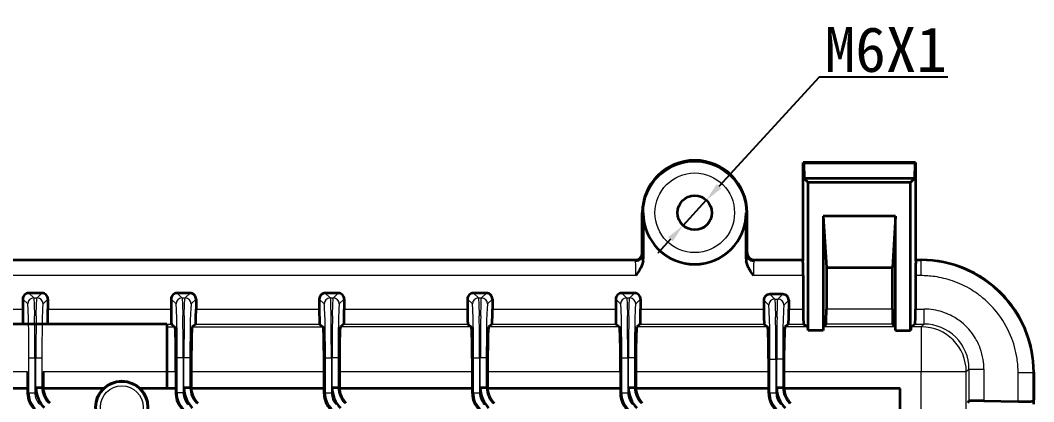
# Model space of a CAD drawing. Header units: millimetres. Extents: x -2350 to -557, y -483 to 312.
# Drawn here: x -2083.8 to -1948.4, y 18.4 to 69.3 of the extents above; entities that cross this region are included whole.
import ezdxf

# ---------------------------------------------------------------- set-up
doc = ezdxf.new("R2010")
doc.units = ezdxf.units.MM
doc.header["$LTSCALE"] = 0.5
doc.header["$PDSIZE"] = -1
doc.layers.get('0').update_dxf_attribs({"lineweight": 0})
doc.styles.get("Standard").update_dxf_attribs({"font": ''})
doc.styles.get('Standard').set_extended_font_data('FangSong_GB2312')
doc.dimstyles.new('副本ISO-25', dxfattribs={"dimtxt": 6, "dimasz": 2.5, "dimexe": 1.25, "dimexo": 0.625, "dimtad": 1, "dimtoh": 1, "dimdec": 1, "dimzin": 0, "dimdsep": 46, "dimtxsty": 'Standard', "dimcen": 0, "dimdle": 5, "dimclrd": 1, "dimclre": 1, "dimadec": 0, "dimazin": 0, "dimtfac": 1, "dimtdec": 1, "dimtmove": 0, "dimatfit": 3, "dimfxl": 0, "dimlwd": 25, "dimlwe": 25, "dimarcsym": 0})

# ---------------------------------------------------------------- blocks, each defined once
blk = doc.blocks.new('*D249')
at = {"color": 1, "lineweight": 25}
for p, q in [((-1977.09, 61.74), (-1990.47, 47.17)), ((-1959.87, 61.74), (-1977.09, 61.74)), ((-1995.26, 41.95), (-1992.16, 45.33)), ((-1996.95, 40.11), (-1998.64, 38.27))]:
    blk.add_line(p, q, dxfattribs=at)
at = {"color": 1}
for points in [[(-1990.78, 47.45), (-1990.16, 46.89), (-1992.16, 45.33)], [(-1996.64, 39.83), (-1997.25, 40.39), (-1995.26, 41.95)]]:
    blk.add_solid(points, dxfattribs=at)
at = {"layer": 'Defpoints', "color": 0}
for p in [(-1992.16, 45.33), (-1995.26, 41.95)]:
    blk.add_point(p, dxfattribs=at)
at = {"color": 0, "insert": (-1968.17, 65.4), "char_height": 6, "attachment_point": 5}
blk.add_mtext('M6X1', dxfattribs=at)

msp = doc.modelspace()

# ---------------------------------------------------------------- linework, layer by layer
at = {"color": 7, "lineweight": 35, "ltscale": 0.375}
msp.add_line((-1964.208, 50.341), (-1979.208, 50.341), dxfattribs=at)
at = {"color": 7, "lineweight": 35, "ltscale": 0.002853}
for p, q in [((-1979.208, 50.341), (-1979.127, 50.26)), ((-1964.289, 50.26), (-1964.208, 50.341))]:
    msp.add_line(p, q, dxfattribs=at)
at = {"color": 7, "lineweight": 35, "ltscale": 0.328055}
for p, q in [((-1979.208, 37.219), (-1979.208, 50.341)), ((-1964.208, 50.341), (-1964.208, 37.219))]:
    msp.add_line(p, q, dxfattribs=at)
at = {"color": 7, "lineweight": 35, "ltscale": 0.370966}
msp.add_line((-1964.289, 50.26), (-1979.127, 50.26), dxfattribs=at)
at = {"color": 7, "lineweight": 35, "ltscale": 0.051362}
for p, q in [((-1979.127, 50.26), (-1979.074, 48.207)), ((-1964.289, 50.26), (-1964.342, 48.207))]:
    msp.add_line(p, q, dxfattribs=at)
at = {"color": 7, "lineweight": 35, "ltscale": 0.368277}
msp.add_line((-1964.342, 48.207), (-1979.074, 48.207), dxfattribs=at)
at = {"color": 7, "lineweight": 35, "ltscale": 0.018392}
for p, q in [((-1979.074, 48.207), (-1978.553, 47.686)), ((-1964.342, 48.207), (-1964.863, 47.686))]:
    msp.add_line(p, q, dxfattribs=at)
at = {"color": 7, "lineweight": 35, "ltscale": 0.342267}
msp.add_line((-1964.863, 47.686), (-1978.553, 47.686), dxfattribs=at)
at = {"color": 7, "lineweight": 35, "ltscale": 0.494096}
for p, q in [((-1978.553, 27.923), (-1978.553, 47.686)), ((-1964.863, 27.923), (-1964.863, 47.686))]:
    msp.add_line(p, q, dxfattribs=at)
at = {"color": 7, "lineweight": 13, "ltscale": 0.003055}
for p, q in [((-2000.708, 43.641), (-2000.586, 43.641)), ((-1986.708, 43.641), (-1986.83, 43.641))]:
    msp.add_line(p, q, dxfattribs=at)
at = {"color": 7, "lineweight": 35, "ltscale": 0.132504}
for p, q in [((-2000.708, 38.341), (-2000.708, 43.641)), ((-1986.708, 38.341), (-1986.708, 43.641))]:
    msp.add_line(p, q, dxfattribs=at)
at = {"color": 7, "lineweight": 35, "ltscale": 0.154181}
for p, q in [((-2000.586, 43.641), (-2000.586, 37.474)), ((-1986.83, 37.474), (-1986.83, 43.641))]:
    msp.add_line(p, q, dxfattribs=at)
at = {"color": 7, "lineweight": 35, "ltscale": 0.242267}
msp.add_line((-1966.863, 43.186), (-1976.553, 43.186), dxfattribs=at)
at = {"color": 7, "lineweight": 35, "ltscale": 0.171481}
for p, q in [((-1976.553, 43.186), (-1976.117, 36.341)), ((-1966.863, 43.186), (-1967.299, 36.341))]:
    msp.add_line(p, q, dxfattribs=at)
at = {"color": 7, "lineweight": 35, "ltscale": 0.381596}
for p, q in [((-1976.553, 43.186), (-1976.553, 27.923)), ((-1966.863, 27.923), (-1966.863, 43.186))]:
    msp.add_line(p, q, dxfattribs=at)
at = {"color": 7, "lineweight": 13, "ltscale": 0.003107}
for p, q in [((-2000.708, 38.341), (-2000.62, 38.253)), ((-1986.796, 38.253), (-1986.708, 38.341)), ((-2001.62, 37.253), (-2001.708, 37.341)), ((-1985.708, 37.341), (-1985.796, 37.253)), ((-1963.494, 37.253), (-1963.406, 37.341))]:
    msp.add_line(p, q, dxfattribs=at)
at = {"color": 7, "lineweight": 13}
for p, q in [((-2001.62, 37.253), (-2125.796, 37.253)), ((-2001.569, 35.253), (-2125.847, 35.253)), ((-1963.426, 0.754), (-1963.426, 22.423)), ((-1957.426, -5.387), (-1957.426, 22.423))]:
    msp.add_line(p, q, dxfattribs=at)
at = {"color": 7, "lineweight": 35}
for p, q in [((-2125.708, 37.341), (-2001.708, 37.341)), ((-2114.258, 28.796), (-2064.258, 28.796))]:
    msp.add_line(p, q, dxfattribs=at)
at = {"color": 7, "lineweight": 13, "ltscale": 0.163414}
msp.add_line((-1979.259, 37.253), (-1985.796, 37.253), dxfattribs=at)
at = {"color": 7, "lineweight": 35, "ltscale": 0.162503}
msp.add_line((-1985.708, 37.341), (-1979.208, 37.341), dxfattribs=at)
at = {"color": 7, "lineweight": 35, "ltscale": 0.001546}
msp.add_line((-1979.259, 37.253), (-1979.208, 37.219), dxfattribs=at)
at = {"color": 7, "lineweight": 35, "ltscale": 0.020058}
msp.add_line((-1964.208, 37.341), (-1963.406, 37.341), dxfattribs=at)
at = {"color": 7, "lineweight": 35, "ltscale": 0.000859673}
msp.add_line((-1964.178, 37.236), (-1964.208, 37.219), dxfattribs=at)
at = {"color": 7, "lineweight": 35, "ltscale": 0.00086951}
msp.add_line((-1964.148, 37.253), (-1964.178, 37.236), dxfattribs=at)
at = {"color": 7, "lineweight": 13, "ltscale": 0.016359}
msp.add_line((-1963.494, 37.253), (-1964.148, 37.253), dxfattribs=at)
at = {"color": 7, "lineweight": 13, "ltscale": 0.049992}
for p, q in [((-1963.494, 37.253), (-1963.494, 35.253)), ((-1963.064, 28.785), (-1963.064, 30.784)), ((-1957.064, 22.785), (-1955.065, 22.785))]:
    msp.add_line(p, q, dxfattribs=at)
at = {"color": 7, "lineweight": 13, "ltscale": 0.165987}
msp.add_line((-1979.208, 35.253), (-1985.847, 35.253), dxfattribs=at)
at = {"color": 7, "lineweight": 35, "ltscale": 0.11173}
for p, q in [((-1979.208, 35.253), (-1979.208, 30.784)), ((-1964.208, 35.253), (-1964.208, 30.784))]:
    msp.add_line(p, q, dxfattribs=at)
at = {"color": 7, "lineweight": 35, "ltscale": 0.22045}
msp.add_line((-1976.117, 36.341), (-1967.299, 36.341), dxfattribs=at)
at = {"color": 7, "lineweight": 35, "ltscale": 0.13892}
for p, q in [((-1976.117, 36.341), (-1976.117, 30.784)), ((-1967.299, 30.784), (-1967.299, 36.341))]:
    msp.add_line(p, q, dxfattribs=at)
at = {"color": 7, "lineweight": 13, "ltscale": 0.01786}
msp.add_line((-1963.494, 35.253), (-1964.208, 35.253), dxfattribs=at)
at = {"color": 7, "lineweight": 35, "ltscale": 0.044037}
msp.add_line((-2080.921, 32.93), (-2082.682, 32.93), dxfattribs=at)
at = {"color": 7, "lineweight": 13, "ltscale": 0.023091}
msp.add_line((-2082.682, 32.93), (-2082.029, 32.277), dxfattribs=at)
at = {"color": 7, "lineweight": 13, "ltscale": 0.02309}
for p, q in [((-2081.574, 32.277), (-2080.921, 32.93)), ((-2082.829, 31.477), (-2083.482, 32.131)), ((-2080.121, 32.131), (-2080.774, 31.477))]:
    msp.add_line(p, q, dxfattribs=at)
at = {"color": 7, "lineweight": 35, "ltscale": 0.043181}
for p, q in [((-2061.138, 32.926), (-2062.865, 32.926)), ((-2041.338, 32.926), (-2043.065, 32.926)), ((-2021.538, 32.926), (-2023.265, 32.926)), ((-1981.938, 32.762), (-1983.665, 32.762))]:
    msp.add_line(p, q, dxfattribs=at)
at = {"color": 7, "lineweight": 13, "ltscale": 0.023092}
for p, q in [((-2062.865, 32.926), (-2062.212, 32.273)), ((-2061.791, 32.273), (-2061.138, 32.926)), ((-2043.065, 32.926), (-2042.412, 32.273)), ((-2041.991, 32.273), (-2041.338, 32.926)), ((-2023.265, 32.926), (-2022.612, 32.273)), ((-2022.191, 32.273), (-2021.538, 32.926)), ((-1983.665, 32.762), (-1983.012, 32.109)), ((-1982.591, 32.109), (-1981.938, 32.762)), ((-2063.012, 31.473), (-2063.665, 32.127)), ((-2060.338, 32.127), (-2060.991, 31.473)), ((-2043.212, 31.473), (-2043.865, 32.127)), ((-2040.538, 32.127), (-2041.191, 31.473)), ((-2023.412, 31.473), (-2024.065, 32.127)), ((-2020.738, 32.127), (-2021.391, 31.473)), ((-2003.612, 31.473), (-2004.265, 32.127)), ((-2000.938, 32.127), (-2001.591, 31.473)), ((-1983.812, 31.309), (-1984.465, 31.962)), ((-1981.138, 31.962), (-1981.791, 31.309))]:
    msp.add_line(p, q, dxfattribs=at)
at = {"color": 7, "lineweight": 35, "ltscale": 0.043182}
msp.add_line((-2001.738, 32.926), (-2003.465, 32.926), dxfattribs=at)
at = {"color": 7, "lineweight": 13, "ltscale": 0.023093}
for p, q in [((-2003.465, 32.926), (-2002.812, 32.273)), ((-2002.391, 32.273), (-2001.738, 32.926))]:
    msp.add_line(p, q, dxfattribs=at)
at = {"color": 7, "lineweight": 35, "ltscale": 0.033657}
for p, q in [((-2083.482, 32.131), (-2083.482, 30.784)), ((-2080.121, 32.131), (-2080.121, 30.784))]:
    msp.add_line(p, q, dxfattribs=at)
at = {"color": 7, "lineweight": 13, "ltscale": 0.011382}
msp.add_line((-2082.029, 32.277), (-2081.574, 32.277), dxfattribs=at)
at = {"color": 7, "lineweight": 35, "ltscale": 0.033559}
for p, q in [((-2063.665, 32.127), (-2063.665, 30.784)), ((-2060.338, 32.127), (-2060.338, 30.784)), ((-2043.865, 32.127), (-2043.865, 30.784)), ((-2040.538, 32.127), (-2040.538, 30.784)), ((-2024.065, 32.127), (-2024.065, 30.784)), ((-2020.738, 32.127), (-2020.738, 30.784)), ((-2004.265, 32.127), (-2004.265, 30.784)), ((-2000.938, 32.127), (-2000.938, 30.784))]:
    msp.add_line(p, q, dxfattribs=at)
at = {"color": 7, "lineweight": 13, "ltscale": 0.010524}
for p, q in [((-2062.212, 32.273), (-2061.791, 32.273)), ((-2042.412, 32.273), (-2041.991, 32.273)), ((-2022.612, 32.273), (-2022.191, 32.273)), ((-1983.012, 32.109), (-1982.591, 32.109))]:
    msp.add_line(p, q, dxfattribs=at)
at = {"color": 7, "lineweight": 13, "ltscale": 0.010522}
msp.add_line((-2002.812, 32.273), (-2002.391, 32.273), dxfattribs=at)
at = {"color": 7, "lineweight": 35, "ltscale": 0.029449}
for p, q in [((-1984.465, 31.962), (-1984.465, 30.784)), ((-1981.138, 31.962), (-1981.138, 30.784))]:
    msp.add_line(p, q, dxfattribs=at)
at = {"color": 7, "lineweight": 13, "ltscale": 0.410974}
msp.add_line((-2099.921, 30.784), (-2083.482, 30.784), dxfattribs=at)
at = {"color": 7, "lineweight": 13, "ltscale": 0.411401}
msp.add_line((-2080.121, 30.784), (-2063.665, 30.784), dxfattribs=at)
at = {"color": 7, "lineweight": 13, "ltscale": 0.411829}
for p, q in [((-2060.338, 30.784), (-2043.865, 30.784)), ((-2040.538, 30.784), (-2024.065, 30.784))]:
    msp.add_line(p, q, dxfattribs=at)
at = {"color": 7, "lineweight": 13, "ltscale": 0.41183}
for p, q in [((-2020.738, 30.784), (-2004.265, 30.784)), ((-2000.938, 30.784), (-1984.465, 30.784))]:
    msp.add_line(p, q, dxfattribs=at)
at = {"color": 7, "lineweight": 13, "ltscale": 0.048254}
msp.add_line((-1981.138, 30.784), (-1979.208, 30.784), dxfattribs=at)
at = {"color": 7, "lineweight": 13, "ltscale": 0.22045}
msp.add_line((-1967.299, 30.784), (-1976.117, 30.784), dxfattribs=at)
at = {"color": 7, "lineweight": 13, "ltscale": 0.02861}
msp.add_line((-1964.208, 30.784), (-1963.064, 30.784), dxfattribs=at)
at = {"color": 7, "lineweight": 35, "ltscale": 0.215135}
msp.add_line((-2064.258, 28.796), (-2064.258, 20.191), dxfattribs=at)
at = {"color": 7, "lineweight": 13, "ltscale": 0.015941}
msp.add_line((-2064.258, 28.785), (-2063.62, 28.785), dxfattribs=at)
at = {"color": 7, "lineweight": 35, "ltscale": 0.014844}
for p, q in [((-2063.62, 28.785), (-2063.15, 28.423)), ((-2060.383, 28.785), (-2060.853, 28.423)), ((-2043.82, 28.785), (-2043.35, 28.423)), ((-2040.583, 28.785), (-2041.053, 28.423)), ((-2024.02, 28.785), (-2023.55, 28.423)), ((-2004.22, 28.785), (-2003.75, 28.423)), ((-2000.983, 28.785), (-2001.453, 28.423)), ((-1981.183, 28.785), (-1981.653, 28.423))]:
    msp.add_line(p, q, dxfattribs=at)
at = {"color": 7, "lineweight": 13, "ltscale": 0.414059}
for p, q in [((-2060.383, 28.785), (-2043.82, 28.785)), ((-2040.583, 28.785), (-2024.02, 28.785))]:
    msp.add_line(p, q, dxfattribs=at)
at = {"color": 7, "lineweight": 35, "ltscale": 0.014846}
for p, q in [((-2020.783, 28.785), (-2021.253, 28.423)), ((-1984.42, 28.785), (-1983.95, 28.423))]:
    msp.add_line(p, q, dxfattribs=at)
at = {"color": 7, "lineweight": 13, "ltscale": 0.414058}
for p, q in [((-2020.783, 28.785), (-2004.22, 28.785)), ((-2000.983, 28.785), (-1984.42, 28.785))]:
    msp.add_line(p, q, dxfattribs=at)
at = {"color": 7, "lineweight": 13, "ltscale": 0.050655}
msp.add_line((-1981.183, 28.785), (-1979.157, 28.785), dxfattribs=at)
at = {"color": 7, "lineweight": 35, "ltscale": 0.016317}
for p, q in [((-1979.157, 28.785), (-1978.613, 28.423)), ((-1964.259, 28.785), (-1964.803, 28.423))]:
    msp.add_line(p, q, dxfattribs=at)
at = {"color": 7, "lineweight": 35, "ltscale": 0.012799}
for p, q in [((-1976.513, 28.423), (-1976.151, 28.785)), ((-1967.265, 28.785), (-1966.903, 28.423))]:
    msp.add_line(p, q, dxfattribs=at)
at = {"color": 7, "lineweight": 13, "ltscale": 0.222165}
msp.add_line((-1967.265, 28.785), (-1976.151, 28.785), dxfattribs=at)
at = {"color": 7, "lineweight": 13, "ltscale": 0.029897}
msp.add_line((-1964.259, 28.785), (-1963.064, 28.785), dxfattribs=at)
at = {"color": 7, "lineweight": 13, "ltscale": 0.012799}
for p, q in [((-1963.426, 28.423), (-1963.064, 28.785)), ((-1957.426, 22.423), (-1957.064, 22.785))]:
    msp.add_line(p, q, dxfattribs=at)
at = {"color": 7, "lineweight": 13, "ltscale": 0.027707}
msp.add_line((-2064.258, 28.423), (-2063.15, 28.423), dxfattribs=at)
at = {"color": 7, "lineweight": 13, "ltscale": 0.437592}
for p, q in [((-2060.853, 28.423), (-2043.35, 28.423)), ((-2023.55, 28.423), (-2041.053, 28.423)), ((-2003.75, 28.423), (-2021.253, 28.423)), ((-1983.95, 28.423), (-2001.453, 28.423))]:
    msp.add_line(p, q, dxfattribs=at)
at = {"color": 7, "lineweight": 13, "ltscale": 0.075998}
msp.add_line((-1978.613, 28.423), (-1981.653, 28.423), dxfattribs=at)
at = {"color": 7, "lineweight": 35, "ltscale": 0.05}
for p, q in [((-1976.553, 27.923), (-1978.553, 27.923)), ((-1966.863, 27.923), (-1964.863, 27.923))]:
    msp.add_line(p, q, dxfattribs=at)
at = {"color": 7, "lineweight": 13, "ltscale": 0.240265}
msp.add_line((-1966.903, 28.423), (-1976.513, 28.423), dxfattribs=at)
at = {"color": 7, "lineweight": 13, "ltscale": 0.034424}
msp.add_line((-1963.426, 28.423), (-1964.803, 28.423), dxfattribs=at)
at = {"color": 7, "lineweight": 13, "ltscale": 0.149977}
for p in [(-1963.426, 28.423), (-1957.426, 22.423)]:
    msp.add_line(p, (-1963.426, 22.423), dxfattribs=at)
at = {"color": 7, "lineweight": 13, "ltscale": 0.019995}
for p, q in [((-2082.669, 24.279), (-2081.869, 24.279)), ((-2081.734, 24.279), (-2080.934, 24.279)), ((-2062.052, 24.275), (-2062.852, 24.275)), ((-2041.351, 24.275), (-2042.151, 24.275)), ((-2023.252, 24.275), (-2022.452, 24.275)), ((-2021.551, 24.275), (-2022.351, 24.275)), ((-2003.452, 24.275), (-2002.652, 24.275)), ((-2001.751, 24.275), (-2002.551, 24.275)), ((-1983.652, 24.111), (-1982.852, 24.111)), ((-1981.951, 24.111), (-1982.751, 24.111)), ((-2082.669, 19.616), (-2081.869, 19.616)), ((-2062.052, 19.585), (-2062.852, 19.585)), ((-2023.252, 19.585), (-2022.452, 19.585)), ((-2003.452, 19.585), (-2002.652, 19.585)), ((-1983.652, 19.585), (-1982.852, 19.585))]:
    msp.add_line(p, q, dxfattribs=at)
at = {"color": 7, "lineweight": 13, "ltscale": 0.116589}
for p, q in [((-2082.669, 19.616), (-2082.669, 24.279)), ((-2081.869, 24.279), (-2081.869, 19.616))]:
    msp.add_line(p, q, dxfattribs=at)
at = {"color": 7, "lineweight": 13, "ltscale": 0.003397}
msp.add_line((-2081.734, 24.279), (-2081.869, 24.279), dxfattribs=at)
at = {"color": 7, "lineweight": 13, "ltscale": 0.098633}
for p, q in [((-2081.734, 20.334), (-2081.734, 24.279)), ((-2080.934, 24.279), (-2080.934, 20.334))]:
    msp.add_line(p, q, dxfattribs=at)
at = {"color": 7, "lineweight": 13, "ltscale": 0.11725}
for p, q in [((-2062.852, 19.585), (-2062.852, 24.275)), ((-2062.052, 24.275), (-2062.052, 19.585)), ((-2043.052, 19.585), (-2043.052, 24.275)), ((-2042.252, 24.275), (-2042.252, 19.585))]:
    msp.add_line(p, q, dxfattribs=at)
at = {"color": 7, "lineweight": 13, "ltscale": 0.002541}
for p, q in [((-2061.951, 24.275), (-2062.052, 24.275)), ((-2042.151, 24.275), (-2042.252, 24.275))]:
    msp.add_line(p, q, dxfattribs=at)
at = {"color": 7, "lineweight": 13, "ltscale": 0.099632}
for p, q in [((-2061.951, 20.29), (-2061.951, 24.275)), ((-2061.151, 24.275), (-2061.151, 20.29)), ((-2042.151, 20.29), (-2042.151, 24.275)), ((-2041.351, 24.275), (-2041.351, 20.29)), ((-2022.351, 20.29), (-2022.351, 24.275)), ((-2021.551, 24.275), (-2021.551, 20.29)), ((-2002.551, 20.29), (-2002.551, 24.275)), ((-2001.751, 24.275), (-2001.751, 20.29))]:
    msp.add_line(p, q, dxfattribs=at)
at = {"color": 7, "lineweight": 13, "ltscale": 0.019994}
for p, q in [((-2061.151, 24.275), (-2061.951, 24.275)), ((-2043.052, 24.275), (-2042.252, 24.275)), ((-2043.052, 19.585), (-2042.252, 19.585))]:
    msp.add_line(p, q, dxfattribs=at)
at = {"color": 7, "lineweight": 13, "ltscale": 0.117248}
for p, q in [((-2023.252, 19.585), (-2023.252, 24.275)), ((-2022.452, 24.275), (-2022.452, 19.585)), ((-2003.452, 19.585), (-2003.452, 24.275)), ((-2002.652, 24.275), (-2002.652, 19.585))]:
    msp.add_line(p, q, dxfattribs=at)
at = {"color": 7, "lineweight": 13, "ltscale": 0.002539}
for p, q in [((-2022.351, 24.275), (-2022.452, 24.275)), ((-2002.551, 24.275), (-2002.652, 24.275)), ((-1982.751, 24.111), (-1982.852, 24.111))]:
    msp.add_line(p, q, dxfattribs=at)
at = {"color": 7, "lineweight": 13, "ltscale": 0.113139}
for p, q in [((-1983.652, 19.585), (-1983.652, 24.111)), ((-1982.852, 24.111), (-1982.852, 19.585))]:
    msp.add_line(p, q, dxfattribs=at)
at = {"color": 7, "lineweight": 13, "ltscale": 0.095522}
for p, q in [((-1982.751, 20.29), (-1982.751, 24.111)), ((-1981.951, 24.111), (-1981.951, 20.29))]:
    msp.add_line(p, q, dxfattribs=at)
at = {"color": 7, "lineweight": 13, "ltscale": 0.443425}
msp.add_line((-2082.833, 22.423), (-2100.57, 22.423), dxfattribs=at)
at = {"color": 7, "lineweight": 35, "ltscale": 0.071887}
msp.add_line((-2082.833, 22.423), (-2082.833, 19.548), dxfattribs=at)
at = {"color": 7, "lineweight": 13, "ltscale": 0.443854}
msp.add_line((-2063.016, 22.423), (-2080.77, 22.423), dxfattribs=at)
at = {"color": 7, "lineweight": 35, "ltscale": 0.05054}
msp.add_line((-2080.77, 22.423), (-2080.77, 20.402), dxfattribs=at)
at = {"color": 7, "lineweight": 35, "ltscale": 0.073541}
for p, q in [((-2063.016, 22.423), (-2063.016, 19.482)), ((-2043.216, 19.482), (-2043.216, 22.423))]:
    msp.add_line(p, q, dxfattribs=at)
at = {"color": 7, "lineweight": 13, "ltscale": 0.444281}
for p, q in [((-2043.216, 22.423), (-2060.987, 22.423)), ((-2023.416, 22.423), (-2041.187, 22.423)), ((-2003.616, 22.423), (-2021.387, 22.423))]:
    msp.add_line(p, q, dxfattribs=at)
at = {"color": 7, "lineweight": 35, "ltscale": 0.051639}
for p, q in [((-2060.987, 22.423), (-2060.987, 20.358)), ((-2041.187, 22.423), (-2041.187, 20.358)), ((-2021.387, 22.423), (-2021.387, 20.358)), ((-2001.587, 22.423), (-2001.587, 20.358)), ((-1981.787, 22.423), (-1981.787, 20.358))]:
    msp.add_line(p, q, dxfattribs=at)
at = {"color": 7, "lineweight": 35, "ltscale": 0.072647}
for p, q in [((-2023.416, 19.518), (-2023.416, 22.423)), ((-2003.616, 22.423), (-2003.616, 19.518)), ((-1983.816, 19.518), (-1983.816, 22.423))]:
    msp.add_line(p, q, dxfattribs=at)
at = {"color": 7, "lineweight": 13, "ltscale": 0.444279}
msp.add_line((-1983.816, 22.423), (-2001.587, 22.423), dxfattribs=at)
at = {"color": 7, "lineweight": 13, "ltscale": 0.459039}
msp.add_line((-1963.426, 22.423), (-1981.787, 22.423), dxfattribs=at)
at = {"color": 7, "lineweight": 13, "ltscale": 0.106828}
msp.add_line((-1957.064, 22.785), (-1957.064, 18.512), dxfattribs=at)
at = {"color": 7, "lineweight": 13, "ltscale": 0.105984}
msp.add_line((-1955.065, 22.785), (-1955.065, 18.546), dxfattribs=at)
at = {"color": 7, "lineweight": 13, "ltscale": 0.09473}
msp.add_line((-1950.496, 18.466), (-1950.496, 22.255), dxfattribs=at)
at = {"color": 7, "lineweight": 13, "ltscale": 0.049986}
msp.add_line((-1948.496, 22.255), (-1950.496, 22.255), dxfattribs=at)
at = {"color": 7, "lineweight": 13, "ltscale": 0.00222}
msp.add_line((-1948.496, 22.332), (-1948.408, 22.343), dxfattribs=at)
at = {"color": 7, "lineweight": 13, "ltscale": 0.095803}
msp.add_line((-1948.496, 18.5), (-1948.496, 22.332), dxfattribs=at)
at = {"color": 7, "lineweight": 35, "ltscale": 0.091727}
msp.add_line((-1948.408, 22.343), (-1948.408, 18.674), dxfattribs=at)
at = {"color": 7, "lineweight": 35, "ltscale": 0.019995}
for p, q in [((-2081.734, 20.334), (-2080.934, 20.334)), ((-2041.351, 20.29), (-2042.151, 20.29)), ((-2021.551, 20.29), (-2022.351, 20.29)), ((-2001.751, 20.29), (-2002.551, 20.29)), ((-1981.951, 20.29), (-1982.751, 20.29))]:
    msp.add_line(p, q, dxfattribs=at)
at = {"color": 7, "lineweight": 13, "ltscale": 0.004431}
for p, q in [((-2080.934, 20.334), (-2080.77, 20.402)), ((-2041.351, 20.29), (-2041.187, 20.358)), ((-2021.551, 20.29), (-2021.387, 20.358)), ((-2082.833, 19.548), (-2082.669, 19.616))]:
    msp.add_line(p, q, dxfattribs=at)
at = {"color": 7, "lineweight": 13, "ltscale": 0.004433}
for p, q in [((-2061.151, 20.29), (-2060.987, 20.358)), ((-2001.751, 20.29), (-2001.587, 20.358)), ((-1981.951, 20.29), (-1981.787, 20.358)), ((-2023.416, 19.518), (-2023.252, 19.585)), ((-2003.616, 19.518), (-2003.452, 19.585)), ((-1983.816, 19.518), (-1983.652, 19.585))]:
    msp.add_line(p, q, dxfattribs=at)
at = {"color": 7, "lineweight": 35, "ltscale": 0.443245}
msp.add_line((-2082.833, 20.191), (-2100.563, 20.191), dxfattribs=at)
at = {"color": 7, "lineweight": 35, "ltscale": 0.201436}
msp.add_line((-2072.705, 20.191), (-2080.763, 20.191), dxfattribs=at)
at = {"color": 7, "lineweight": 35, "ltscale": 0.119861}
msp.add_line((-2063.016, 20.191), (-2067.81, 20.191), dxfattribs=at)
at = {"color": 7, "lineweight": 13, "ltscale": 0.004843}
msp.add_line((-2063.016, 19.482), (-2062.852, 19.585), dxfattribs=at)
at = {"color": 7, "lineweight": 35, "ltscale": 0.019994}
msp.add_line((-2061.151, 20.29), (-2061.951, 20.29), dxfattribs=at)
at = {"color": 7, "lineweight": 35, "ltscale": 0.444167}
for p, q in [((-2043.216, 20.191), (-2060.983, 20.191)), ((-2003.616, 20.191), (-2021.382, 20.191))]:
    msp.add_line(p, q, dxfattribs=at)
at = {"color": 7, "lineweight": 13, "ltscale": 0.004845}
msp.add_line((-2043.216, 19.482), (-2043.052, 19.585), dxfattribs=at)
at = {"color": 7, "lineweight": 35, "ltscale": 0.444168}
msp.add_line((-2023.416, 20.191), (-2041.183, 20.191), dxfattribs=at)
at = {"color": 7, "lineweight": 35, "ltscale": 0.444165}
msp.add_line((-1983.816, 20.191), (-2001.582, 20.191), dxfattribs=at)
at = {"color": 7, "lineweight": 35, "ltscale": 0.388113}
msp.add_line((-1966.258, 20.191), (-1981.783, 20.191), dxfattribs=at)
at = {"color": 7, "lineweight": 35, "ltscale": 0.415115}
msp.add_line((-1966.258, 3.586), (-1966.258, 20.191), dxfattribs=at)
at = {"color": 7, "lineweight": 35, "ltscale": 0.007304}
msp.add_line((-1957.196, 18.251), (-1957.064, 18.512), dxfattribs=at)
at = {"color": 7, "lineweight": 35, "ltscale": 0.114248}
msp.add_line((-1955.065, 18.546), (-1950.496, 18.466), dxfattribs=at)
at = {"color": 7, "lineweight": 35, "ltscale": 0.00488}
msp.add_line((-1948.496, 18.5), (-1948.408, 18.674), dxfattribs=at)
at = {"color": 7, "lineweight": 35, "ltscale": 0.014405}
msp.add_line((-1948.408, 18.098), (-1948.408, 18.674), dxfattribs=at)
at = {"color": 7, "lineweight": 35}
for points in [[(-2000.62, 38.253), (-2000.619, 38.251), (-2000.617, 38.244), (-2000.61, 38.191), (-2000.586, 37.474)], [(-1986.83, 37.474), (-1986.804, 38.208), (-1986.799, 38.246), (-1986.797, 38.252), (-1986.796, 38.253)], [(-2000.602, 37.217), (-2000.67, 36.881), (-2000.899, 36.303)], [(-1986.517, 36.303), (-1986.711, 36.767), (-1986.816, 37.236)], [(-2000.899, 36.303), (-2001.078, 35.987), (-2001.569, 35.253)], [(-1985.847, 35.253), (-1986.263, 35.867), (-1986.517, 36.303)], [(-1976.151, 28.785), (-1976.15, 28.786), (-1976.149, 28.792), (-1976.144, 28.836), (-1976.131, 29.194), (-1976.117, 30.784)], [(-1967.299, 30.784), (-1967.285, 29.164), (-1967.268, 28.798), (-1967.266, 28.787), (-1967.265, 28.785)]]:
    msp.add_lwpolyline(points, dxfattribs=at)
at = {"color": 7, "lineweight": 13}
for points in [[(-2001.583, 36.649), (-2001.608, 37.192), (-2001.616, 37.244), (-2001.619, 37.252), (-2001.62, 37.253)], [(-1985.796, 37.253), (-1985.797, 37.252), (-1985.799, 37.248), (-1985.804, 37.222), (-1985.831, 36.655)], [(-2082.716, 29.312), (-2082.767, 30.87), (-2082.804, 31.367), (-2082.821, 31.46), (-2082.826, 31.474), (-2082.829, 31.477)], [(-2082.029, 32.277), (-2082.027, 32.273), (-2082.021, 32.26), (-2082.007, 32.171), (-2081.966, 31.531), (-2081.92, 29.872)], [(-2081.687, 29.872), (-2081.64, 31.505), (-2081.61, 32.031), (-2081.586, 32.24), (-2081.578, 32.27), (-2081.574, 32.277)], [(-2080.774, 31.477), (-2080.776, 31.475), (-2080.78, 31.466), (-2080.791, 31.42), (-2080.834, 30.914), (-2080.887, 29.312)], [(-2062.899, 29.308), (-2062.95, 30.866), (-2062.987, 31.363), (-2063.003, 31.456), (-2063.009, 31.47), (-2063.012, 31.473)], [(-2062.212, 32.273), (-2062.209, 32.269), (-2062.204, 32.256), (-2062.189, 32.167), (-2062.149, 31.527), (-2062.103, 29.868)], [(-2061.904, 29.868), (-2061.857, 31.501), (-2061.827, 32.027), (-2061.803, 32.236), (-2061.795, 32.266), (-2061.791, 32.273)], [(-2060.991, 31.473), (-2060.993, 31.471), (-2060.997, 31.462), (-2061.008, 31.416), (-2061.051, 30.91), (-2061.104, 29.308)], [(-2043.099, 29.308), (-2043.15, 30.866), (-2043.187, 31.363), (-2043.203, 31.456), (-2043.209, 31.47), (-2043.212, 31.473)], [(-2042.412, 32.273), (-2042.409, 32.269), (-2042.404, 32.256), (-2042.389, 32.167), (-2042.349, 31.527), (-2042.303, 29.868)], [(-2042.104, 29.868), (-2042.057, 31.501), (-2042.027, 32.027), (-2042.003, 32.236), (-2041.995, 32.266), (-2041.991, 32.273)], [(-2041.191, 31.473), (-2041.193, 31.471), (-2041.197, 31.462), (-2041.208, 31.416), (-2041.251, 30.91), (-2041.304, 29.308)], [(-2023.299, 29.308), (-2023.35, 30.866), (-2023.387, 31.363), (-2023.403, 31.456), (-2023.409, 31.47), (-2023.412, 31.473)], [(-2022.612, 32.273), (-2022.609, 32.269), (-2022.604, 32.256), (-2022.589, 32.167), (-2022.549, 31.527), (-2022.503, 29.868)], [(-2022.304, 29.868), (-2022.257, 31.501), (-2022.227, 32.027), (-2022.203, 32.236), (-2022.195, 32.266), (-2022.191, 32.273)], [(-2021.391, 31.473), (-2021.393, 31.471), (-2021.397, 31.462), (-2021.408, 31.416), (-2021.451, 30.91), (-2021.504, 29.308)], [(-2003.499, 29.308), (-2003.55, 30.866), (-2003.587, 31.363), (-2003.603, 31.456), (-2003.609, 31.47), (-2003.612, 31.473)], [(-2002.812, 32.273), (-2002.809, 32.269), (-2002.804, 32.256), (-2002.789, 32.167), (-2002.749, 31.527), (-2002.703, 29.868)], [(-2002.504, 29.868), (-2002.457, 31.501), (-2002.427, 32.027), (-2002.403, 32.236), (-2002.395, 32.266), (-2002.391, 32.273)], [(-2001.591, 31.473), (-2001.593, 31.471), (-2001.598, 31.462), (-2001.608, 31.416), (-2001.651, 30.91), (-2001.704, 29.308)], [(-1983.699, 29.144), (-1983.75, 30.702), (-1983.787, 31.199), (-1983.803, 31.291), (-1983.809, 31.305), (-1983.812, 31.309)], [(-1983.012, 32.109), (-1983.009, 32.105), (-1983.004, 32.091), (-1982.989, 32.003), (-1982.949, 31.363), (-1982.903, 29.703)], [(-1982.704, 29.703), (-1982.657, 31.337), (-1982.627, 31.863), (-1982.603, 32.071), (-1982.595, 32.102), (-1982.591, 32.109)], [(-1981.791, 31.309), (-1981.793, 31.306), (-1981.797, 31.298), (-1981.808, 31.252), (-1981.851, 30.745), (-1981.904, 29.144)]]:
    msp.add_lwpolyline(points, dxfattribs=at)
for centre, radius in [((-1993.708, 43.641), 6.816), ((-1993.708, 43.641), 5.316), ((-2070.258, 17.691), 3.356), ((-2070.258, 17.691), 2.856)]:
    msp.add_circle(centre, radius, dxfattribs=at)
at = {"color": 7, "lineweight": 35}
for centre, radius in [((-1993.708, 43.641), 2.291), ((-2070.258, 17.691), 3.5)]:
    msp.add_circle(centre, radius, dxfattribs=at)
for centre, radius, start, end in [((-1993.708, 43.641), 7, 0, 179.99999), ((-1993.708, 43.641), 6.878, 180.00001, 0), ((-2001.708, 38.341), 1, 269.99621, 0.00378), ((-1985.708, 38.341), 1, 179.99621, 270.00378), ((-2002.696, 37.491), 2.11, 352.5578, 359.54382), ((-1984.723, 37.491), 2.107, 180.45562, 186.94773), ((-1963.405, 22.344), 14.997, 359.99608, 90.00393), ((-2082.682, 32.131), 0.8, 89.99354, 180.00647), ((-2080.921, 32.131), 0.8, 359.99354, 90.00648), ((-2062.865, 32.127), 0.8, 89.99354, 180.00647), ((-2061.138, 32.127), 0.8, 359.99354, 90.00648), ((-2043.065, 32.127), 0.8, 89.99354, 180.00647), ((-2041.338, 32.127), 0.8, 359.99354, 90.00648), ((-2023.265, 32.127), 0.8, 89.99354, 180.00647), ((-2021.538, 32.127), 0.8, 359.99354, 90.00648), ((-2003.465, 32.127), 0.8, 89.99354, 180.00647), ((-2001.738, 32.127), 0.8, 359.99354, 90.00648), ((-1983.665, 31.962), 0.8, 89.99354, 180.00647), ((-1981.938, 31.962), 0.8, 359.99354, 90.00648), ((-2077.934, 20.334), 3.8, 180.00338, 224.99738), ((-2077.771, 20.402), 2.999, 179.99955, 225.00067), ((-2057.988, 20.358), 2.999, 179.99955, 225.00067), ((-2038.188, 20.358), 2.999, 179.99947, 225.00053), ((-2018.388, 20.358), 2.999, 179.99955, 225.00067), ((-1998.588, 20.358), 2.999, 179.99955, 225.00067), ((-1978.788, 20.358), 2.999, 179.99955, 225.00067), ((-2079.834, 19.548), 2.999, 179.99947, 225.00053), ((-2060.017, 19.482), 2.999, 179.99823, 224.99941), ((-2058.152, 20.29), 3.799, 179.99957, 225.00048), ((-2040.217, 19.482), 2.999, 179.99823, 224.99941), ((-2038.351, 20.29), 3.8, 180.00338, 224.99738), ((-2020.417, 19.518), 2.999, 179.99934, 225.00044), ((-2018.552, 20.29), 3.799, 179.99957, 225.00048), ((-2000.617, 19.518), 2.999, 179.99947, 225.00053), ((-1998.751, 20.29), 3.8, 180.00338, 224.99738), ((-1980.817, 19.518), 2.999, 179.99947, 225.00053), ((-1978.951, 20.29), 3.8, 180.00338, 224.99738)]:
    msp.add_arc(centre, radius, start, end, dxfattribs=at)
at = {"color": 7, "lineweight": 13}
for centre, radius, start, end in [((-2060.747, 35.339), 59.179, 359.91678, 1.26765), ((-1924.841, 35.249), 61.006, 178.6794, 179.99607), ((-1963.493, 22.256), 14.997, 0.29117, 90.00136), ((-1963.494, 22.276), 12.978, 81.72787, 89.99821), ((-1963.47, 22.33), 12.92, 70.99176, 81.79745), ((-1963.534, 22.22), 13.045, 58.4359, 70.88214), ((-1963.614, 22.052), 13.23, 52.136, 58.52494), ((-2082.029, 31.477), 0.8, 90.03609, 179.96391), ((-2042.412, 31.473), 0.8, 90.03609, 179.96391), ((-2022.611, 31.473), 0.8, 90.03609, 179.96391), ((-2002.811, 31.473), 0.8, 90.03609, 179.96391), ((-1983.012, 31.309), 0.8, 90.03609, 179.96391), ((-1963.301, 22.448), 12.726, 38.54735, 52.15537), ((-2393.91, 24.268), 312.041, 0.00213, 1.02902), ((-1778.569, 24.628), 303.164, 179.00888, 180.06584), ((-2374.093, 24.264), 312.041, 0.00213, 1.02902), ((-1758.786, 24.624), 303.164, 179.00888, 180.06584), ((-2354.293, 24.264), 312.041, 0.00213, 1.02902), ((-1738.986, 24.624), 303.164, 179.00888, 180.06584), ((-2334.493, 24.264), 312.041, 0.00213, 1.02902), ((-1719.186, 24.624), 303.164, 179.00888, 180.06584), ((-2314.693, 24.264), 312.041, 0.00213, 1.02902), ((-1699.386, 24.624), 303.164, 179.00888, 180.06584), ((-1963.06, 22.841), 7.944, 80.73372, 90.02833), ((-1963.06, 22.792), 7.991, 63.68367, 80.79011), ((-1963.034, 22.843), 7.934, 51.20722, 63.68654), ((-1963.39, 22.314), 12.879, 22.49554, 38.7645), ((-2325.333, 24.623), 242.663, 359.91876, 1.10721), ((-1838.872, 24.626), 242.061, 178.89069, 180.08209), ((-2305.516, 24.619), 242.663, 359.91876, 1.10721), ((-1819.089, 24.622), 242.061, 178.89069, 180.08209), ((-2285.716, 24.619), 242.663, 359.91876, 1.10721), ((-1799.289, 24.622), 242.061, 178.89069, 180.08209), ((-2265.916, 24.619), 242.663, 359.91876, 1.10721), ((-1779.489, 24.622), 242.061, 178.89069, 180.08209), ((-2246.116, 24.619), 242.663, 359.91876, 1.10721), ((-1759.689, 24.622), 242.061, 178.89069, 180.08209), ((-2226.316, 24.455), 242.663, 359.91876, 1.10721), ((-2294.893, 24.099), 312.041, 0.00213, 1.02902), ((-1679.586, 24.459), 303.164, 179.00888, 180.06584), ((-1739.889, 24.458), 242.061, 178.89069, 180.08209), ((-1963.062, 22.787), 5.998, 359.98795, 90.01204), ((-1963.023, 22.818), 7.947, 32.26486, 51.382), ((-1963.408, 22.279), 12.909, 8.55392, 22.61054), ((-1963.043, 22.795), 7.976, 20.02991, 32.33012), ((-1963.05, 22.792), 7.984, 9.08066, 20.02811), ((-1962.935, 22.797), 7.871, 359.91397, 9.17744), ((-1963.47, 22.255), 12.974, 0.00039, 8.61437), ((-2077.915, 20.342), 3.02, 180.15766, 224.84233), ((-2079.649, 19.624), 3.02, 180.16475, 224.83526), ((-2079.67, 19.616), 2.2, 180.00245, 224.99683), ((-2059.832, 19.594), 3.02, 180.16586, 224.83564), ((-2059.853, 19.585), 2.199, 179.99826, 224.99936), ((-2058.132, 20.298), 3.02, 180.15766, 224.84233), ((-2040.032, 19.594), 3.02, 180.16586, 224.83564), ((-2040.053, 19.585), 2.199, 179.99826, 224.99936), ((-2038.332, 20.298), 3.02, 180.15766, 224.84233), ((-2020.232, 19.594), 3.02, 180.16475, 224.83526), ((-2020.253, 19.585), 2.199, 179.9995, 225.00046), ((-2018.532, 20.298), 3.02, 180.15766, 224.84233), ((-2000.432, 19.594), 3.02, 180.16475, 224.83526), ((-2000.453, 19.585), 2.199, 179.9995, 225.00046), ((-1998.732, 20.298), 3.02, 180.15766, 224.84233), ((-1980.632, 19.594), 3.02, 180.16475, 224.83526), ((-1980.653, 19.585), 2.199, 179.9995, 225.00046), ((-1978.932, 20.298), 3.02, 180.15766, 224.84233)]:
    msp.add_arc(centre, radius, start, end, dxfattribs=at)
at = {"color": 7, "lineweight": 35}
for centre, major_axis, ratio, start_param, end_param in [((-2001.62, 38.253), (0.707, 0.707), 0.9996955, 3.9271431, 5.4976349), ((-1985.796, 38.253), (0.707, -0.707), 0.9996955, 3.9271431, 5.4976349), ((-1979.26, 35.253), (0, -2), 0.0261859, 1.5707963, 3.1241375), ((-1964.156, 35.253), (0, -2), 0.0261859, 2.996309, 4.712389), ((-2083.437, 30.784), (0, 2), 0.0226932, 1.5707963, 3.0320626), ((-2080.166, 30.784), (0, 2), 0.0226932, 3.2511076, 4.712389), ((-2063.62, 30.784), (0, 2), 0.0226932, 1.5707963, 3.1241394), ((-2060.384, 30.784), (0, 2), 0.0226932, 3.1590459, 4.712389), ((-2043.82, 30.784), (0, 2), 0.0226932, 1.5707963, 3.1241394), ((-2040.584, 30.784), (0, 2), 0.0226932, 3.1590459, 4.712389), ((-2024.02, 30.784), (0, 2), 0.0226932, 1.5707963, 3.1241393), ((-2020.783, 30.784), (0, 2), 0.0226932, 3.159046, 4.712389), ((-2004.22, 30.784), (0, 2), 0.0226932, 1.5707963, 3.1241394), ((-2000.983, 30.784), (0, 2), 0.0226932, 3.1590459, 4.712389), ((-1984.42, 30.784), (0, 2), 0.0226932, 1.5707963, 3.1241394), ((-1981.184, 30.784), (0, 2), 0.0226932, 3.159046, 4.712389), ((-1979.156, 30.784), (0, 2), 0.0261859, 1.5707963, 3.1241394), ((-1964.26, 30.784), (0, 2), 0.0261859, 3.1590459, 4.712389), ((-2063.152, 22.423), (0, -6), 0.0226932, 1.5707963, 3.1241394), ((-2060.851, 22.423), (0, -6), 0.0226932, 3.1590459, 4.712389), ((-2043.352, 22.423), (0, -6), 0.0226932, 1.5707963, 3.1241394), ((-2041.051, 22.423), (0, -6), 0.0226932, 3.1590459, 4.712389), ((-2023.552, 22.423), (0, -6), 0.0226932, 1.5707963, 3.1241394), ((-2021.251, 22.423), (0, -6), 0.0226932, 3.1590459, 4.712389), ((-2003.752, 22.423), (0, -6), 0.0226932, 1.5707963, 3.1241394), ((-2001.451, 22.423), (0, -6), 0.0226932, 3.1590459, 4.712389), ((-1983.952, 22.423), (0, -6), 0.0226932, 1.5707963, 3.1241394), ((-1981.651, 22.423), (0, -6), 0.0226932, 3.159046, 4.712389), ((-1978.616, 22.423), (0, -6), 0.0261859, 2.7300758, 3.1241394), ((-1976.511, 22.423), (0, 6), 0.0174551, 0.0174533, 0.4115168), ((-1966.905, 22.423), (0, 6), 0.0174551, 5.8716685, 6.265732), ((-1964.8, 22.423), (0, -6), 0.0261859, 3.1590459, 3.5531095), ((-1955.065, 18.476), (2, -0.035), 0.0349101, 1.5714068, 3.1247498), ((-1950.496, 18.536), (2, -0.035), 0.0349101, 4.7129995, 6.2663421)]:
    msp.add_ellipse(centre, major_axis=major_axis, ratio=ratio, start_param=start_param, end_param=end_param, dxfattribs=at)
at = {"color": 7, "lineweight": 13}
for centre, major_axis, ratio, start_param, end_param in [((-2081.574, 31.477), (-0.566, 0.566), 0.9994854, 3.9272482, 5.4975298), ((-2062.212, 31.473), (0.566, 0.566), 0.9994854, 0.7856555, 2.3559371), ((-2061.791, 31.473), (0.566, -0.566), 0.9994854, 0.7856555, 2.3559371), ((-2041.991, 31.473), (0.566, -0.566), 0.9994854, 0.7856555, 2.3559371), ((-2022.191, 31.473), (0.566, -0.566), 0.9994854, 0.7856555, 2.3559371), ((-2002.391, 31.473), (0.566, -0.566), 0.9994854, 0.7856555, 2.3559371), ((-1982.591, 31.309), (0.566, -0.566), 0.9994854, 0.7856555, 2.3559371), ((-1963.426, 22.423), (4.243, -4.243), 0.9996955, 0.7855505, 2.3560422)]:
    msp.add_ellipse(centre, major_axis=major_axis, ratio=ratio, start_param=start_param, end_param=end_param, dxfattribs=at)

# ---------------------------------------------------------------- dimensions: what is measured, and where the dimension line sits
at = {"color": 7}
dim = msp.add_diameter_dim_2p(p1=(-1995.257, 41.954), p2=(-1992.159, 45.328), text='M6X1', dimstyle='副本ISO-25', dxfattribs=at)
dim.commit()
dim.dimension.update_dxf_attribs({"geometry": '*D249', "text_midpoint": (-1977.089, 61.744), "dimtype": 163})

doc.saveas('drawing.dxf')
